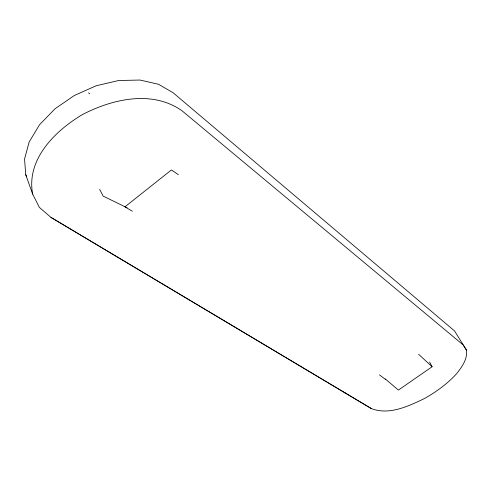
<?xml version="1.0" encoding="UTF-8"?>
<svg xmlns="http://www.w3.org/2000/svg" width="491" height="491" viewBox="0 0 491 491"><rect width="100%" height="100%" fill="white"/><g stroke="black" fill="none" stroke-linecap="round" stroke-linejoin="round"><path stroke-width="0.74" d="M466.45 350.083C467.696 359.265 461.835 367.078 456.458 373.866C447.289 383.876 436.247 391.898 424.457 398.532C408.377 406.198 389.216 415.503 371.343 408.567L50.96 217.39L39.378 207.398L32.67 194.16L25.759 174.765L24.55 159.016L29.19 141.917L39.55 124.726L54.998 108.806L74.399 95.444L96.205 85.765L118.662 80.512L139.972 80.045L158.519 84.262L173.01 92.682L454.506 330.885L466.45 350.083L463.136 344.903L182.198 110.929C152.486 89.693 112.476 98.967 82.433 114.575C55.115 130.833 26.011 159.372 32.67 194.16M125.027 206.766L171.433 169.947L178.399 174.71M429.631 362.045L432.111 366.728L398.404 390.1L385.343 378.954L385.625 379.494L379.482 374.897M344.94 392.978L345.541 393.174M127.077 207.773L103.165 196.105L99.667 189.397M125.088 206.901L132.337 211.216M88.595 92.909L89.743 93.787M418.596 354.269L432.111 366.728M371.343 408.567L50.96 217.39M25.759 174.765L26.766 176.766"/></g></svg>
